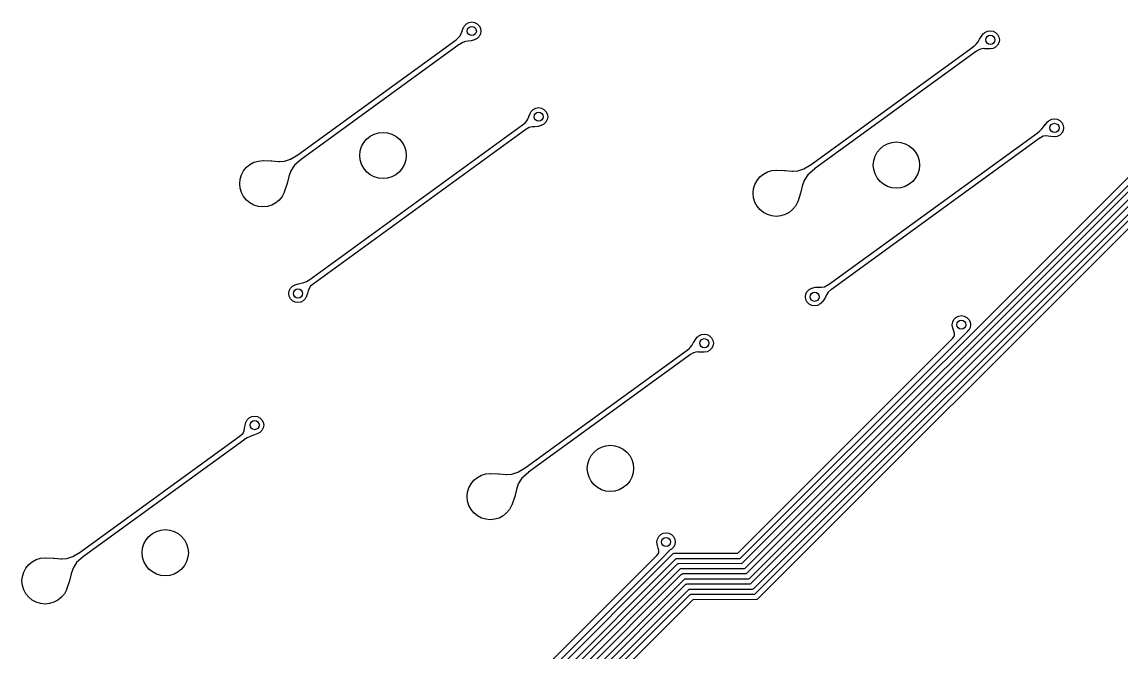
# Model space of a CAD drawing. Extents: x 95 to 380, y -206 to -92.
# Drawn here: x 266.77 to 315.06, y -178.07 to -150.38 of the extents above; entities that cross this region are included whole.
import ezdxf

# ---------------------------------------------------------------- set-up
doc = ezdxf.new("R2010")
doc.units = 0
doc.layers.add('BLACK', color=7, linetype='CONTINUOUS')

msp = doc.modelspace()

# ---------------------------------------------------------------- linework, layer by layer
at = {"layer": 'BLACK', "linetype": 'CONTINUOUS'}
for p, q in [((286.109268, -150.777224), (286.161102, -150.637939)), ((286.161102, -150.637939), (286.166821, -150.631789)), ((286.166821, -150.631789), (286.21127, -150.544554)), ((286.21127, -150.544554), (286.299763, -150.456061)), ((286.299763, -150.456061), (286.41127, -150.399245)), ((286.41127, -150.399245), (286.534877, -150.379668)), ((286.534877, -150.379668), (286.658484, -150.399245)), ((286.658484, -150.399245), (286.769991, -150.456061)), ((286.769991, -150.456061), (286.858484, -150.544554)), ((286.858484, -150.544554), (286.9153, -150.656061)), ((285.844842, -151.161656), (285.957409, -151.068842)), ((285.957409, -151.068842), (286.028011, -150.981704)), ((286.028011, -150.981704), (286.070982, -150.890266)), ((286.070982, -150.890266), (286.109093, -150.777708)), ((286.109093, -150.777708), (286.109207, -150.777388)), ((286.109207, -150.777388), (286.109268, -150.777224)), ((286.769991, -151.103275), (286.680885, -151.148676)), ((286.858484, -151.014782), (286.769991, -151.103275)), ((286.9153, -150.903275), (286.858484, -151.014782)), ((286.9153, -150.656061), (286.934877, -150.779668)), ((286.934877, -150.779668), (286.9153, -150.903275)), ((308.835711, -151.141006), (308.90621, -151.025776)), ((308.90621, -151.025776), (308.907296, -151.024283)), ((308.907296, -151.024283), (309.020599, -150.892225)), ((309.020599, -150.892225), (309.028585, -150.88818)), ((309.028585, -150.88818), (309.029841, -150.888591)), ((309.029841, -150.888591), (309.07653, -150.841903)), ((309.07653, -150.841903), (309.188037, -150.785087)), ((309.188037, -150.785087), (309.311644, -150.76551)), ((309.311644, -150.76551), (309.435251, -150.785087)), ((309.435251, -150.785087), (309.546758, -150.841903)), ((309.546758, -150.841903), (309.635251, -150.930396)), ((309.635251, -150.930396), (309.692067, -151.041903)), ((309.692067, -151.041903), (309.711644, -151.16551)), ((278.893669, -156.215253), (285.843835, -151.163416)), ((285.98567, -151.366422), (279.03728, -156.416968)), ((285.843835, -151.163416), (285.844842, -151.161656)), ((285.99248, -151.365419), (285.98567, -151.366422)), ((286.138563, -151.278058), (285.99248, -151.365419)), ((286.138565, -151.278057), (286.138563, -151.278058)), ((286.262143, -151.239795), (286.138565, -151.278057)), ((286.262148, -151.239794), (286.262143, -151.239795)), ((286.378385, -151.225811), (286.262148, -151.239794)), ((286.378725, -151.225765), (286.378385, -151.225811)), ((286.511375, -151.205851), (286.378725, -151.225765)), ((286.51322, -151.205419), (286.511375, -151.205851)), ((286.649943, -151.161443), (286.51322, -151.205419)), ((286.658484, -151.160091), (286.649943, -151.161443)), ((286.665904, -151.156309), (286.658484, -151.160091)), ((286.675894, -151.153097), (286.665904, -151.156309)), ((286.676763, -151.152779), (286.675894, -151.153097)), ((286.680885, -151.148676), (286.676763, -151.152779)), ((301.449876, -156.63776), (308.564515, -151.466399)), ((308.564515, -151.466399), (308.565705, -151.464269)), ((308.565705, -151.464269), (308.646037, -151.395267)), ((308.646037, -151.395267), (308.698067, -151.350577)), ((308.698067, -151.350577), (308.698068, -151.350575)), ((308.698068, -151.350575), (308.698071, -151.350573)), ((308.698071, -151.350573), (308.778401, -151.245142)), ((308.83381, -151.592713), (308.713724, -151.667766)), ((308.778401, -151.245142), (308.835478, -151.141407)), ((308.93716, -151.55722), (308.83381, -151.592713)), ((308.835478, -151.141407), (308.835711, -151.141006)), ((309.036551, -151.55134), (308.93716, -151.55722)), ((309.036552, -151.55134), (309.036551, -151.55134)), ((309.036555, -151.55134), (309.036552, -151.55134)), ((309.067645, -151.553458), (309.036555, -151.55134)), ((309.153873, -151.559334), (309.067645, -151.553458)), ((309.154211, -151.559352), (309.153873, -151.559334)), ((309.299511, -151.565035), (309.154211, -151.559352)), ((309.299944, -151.565044), (309.299511, -151.565035)), ((309.302376, -151.564042), (309.299944, -151.565044)), ((309.311644, -151.56551), (309.302376, -151.564042)), ((309.435251, -151.545933), (309.311644, -151.56551)), ((309.546758, -151.489117), (309.435251, -151.545933)), ((309.635251, -151.400624), (309.546758, -151.489117)), ((309.692067, -151.289117), (309.635251, -151.400624)), ((309.711644, -151.16551), (309.692067, -151.289117)), ((308.707076, -151.668878), (301.593473, -156.839486)), ((308.713724, -151.667766), (308.707076, -151.668878)), ((298.410922, -174.168167), (320.224687, -152.351086)), ((320.399603, -152.526329), (298.547739, -174.381514)), ((298.597323, -174.618172), (320.748343, -152.463744)), ((320.885126, -152.677125), (298.73414, -174.83152)), ((298.783712, -175.068166), (320.934752, -152.913743)), ((321.071532, -153.127127), (298.920529, -175.281513)), ((298.97011, -175.518165), (321.121146, -153.363748)), ((321.257925, -153.577132), (299.106927, -175.731513)), ((289.041402, -154.536637), (289.094517, -154.40103)), ((289.094517, -154.40103), (289.10055, -154.394758)), ((289.10055, -154.394758), (289.144803, -154.307908)), ((289.144803, -154.307908), (289.233296, -154.219415)), ((289.233296, -154.219415), (289.344803, -154.162599)), ((289.344803, -154.162599), (289.46841, -154.143022)), ((289.46841, -154.143022), (289.592017, -154.162599)), ((289.592017, -154.162599), (289.703524, -154.219415)), ((289.703524, -154.219415), (289.792017, -154.307908)), ((289.792017, -154.307908), (289.848833, -154.419415)), ((289.848833, -154.419415), (289.86841, -154.543022)), ((279.41899, -161.692652), (288.761653, -154.902188)), ((288.761653, -154.902188), (288.762454, -154.900815)), ((288.762454, -154.900815), (288.874832, -154.811297)), ((288.874832, -154.811297), (288.949652, -154.72929)), ((288.949652, -154.72929), (288.998421, -154.643743)), ((288.998421, -154.643743), (289.041402, -154.536637)), ((289.185551, -154.986829), (289.058561, -155.018887)), ((289.185561, -154.986827), (289.185551, -154.986829)), ((289.305396, -154.980615), (289.185561, -154.986827)), ((289.305949, -154.980573), (289.305396, -154.980615)), ((289.441811, -154.967052), (289.305949, -154.980573)), ((289.44406, -154.966603), (289.441811, -154.967052)), ((289.579027, -154.925502), (289.44406, -154.966603)), ((289.592017, -154.923445), (289.579027, -154.925502)), ((289.601277, -154.918726), (289.592017, -154.923445)), ((289.609177, -154.916321), (289.601277, -154.918726)), ((289.61022, -154.915948), (289.609177, -154.916321)), ((289.613881, -154.912304), (289.61022, -154.915948)), ((289.703524, -154.866629), (289.613881, -154.912304)), ((289.792017, -154.778136), (289.703524, -154.866629)), ((289.848833, -154.666629), (289.792017, -154.778136)), ((289.86841, -154.543022), (289.848833, -154.666629)), ((311.585152, -155.069193), (311.653074, -154.982234)), ((311.653074, -154.982234), (311.653081, -154.982239)), ((311.653081, -154.982239), (311.653091, -154.982212)), ((311.653091, -154.982212), (311.731752, -154.882026)), ((311.731752, -154.882026), (311.732326, -154.88135)), ((311.732326, -154.88135), (311.84463, -154.759485)), ((311.84463, -154.759485), (311.852755, -154.755726)), ((311.852755, -154.755726), (311.854144, -154.756235)), ((311.854144, -154.756235), (311.900597, -154.709783)), ((311.900597, -154.709783), (312.012104, -154.652967)), ((312.012104, -154.652967), (312.135711, -154.63339)), ((312.135711, -154.63339), (312.259318, -154.652967)), ((312.259318, -154.652967), (312.370825, -154.709783)), ((312.370825, -154.709783), (312.459318, -154.798276)), ((312.459318, -154.798276), (312.516134, -154.909783)), ((312.516134, -154.909783), (312.535711, -155.03339)), ((288.902801, -155.105692), (279.561598, -161.895095)), ((281.915472, -155.52721), (282.069433, -155.400857)), ((282.069433, -155.400857), (282.245086, -155.306968)), ((282.245086, -155.306968), (282.43568, -155.249152)), ((282.43568, -155.249152), (282.633892, -155.22963)), ((282.633892, -155.22963), (282.832104, -155.249152)), ((282.832104, -155.249152), (283.022698, -155.306968)), ((283.022698, -155.306968), (283.198351, -155.400857)), ((283.198351, -155.400857), (283.352312, -155.52721)), ((288.90977, -155.104776), (288.902801, -155.105692)), ((289.058561, -155.018887), (288.90977, -155.104776)), ((302.189493, -161.934966), (311.367005, -155.264465)), ((311.508005, -155.468077), (302.331557, -162.137805)), ((311.367005, -155.264465), (311.36779, -155.263116)), ((311.36779, -155.263116), (311.497428, -155.159495)), ((311.497428, -155.159495), (311.585152, -155.069193)), ((311.515095, -155.467212), (311.508005, -155.468077)), ((311.639213, -155.397092), (311.515095, -155.467212)), ((311.747058, -155.378532), (311.639213, -155.397092)), ((311.747062, -155.378531), (311.747058, -155.378532)), ((311.851287, -155.393701), (311.747062, -155.378531)), ((311.97287, -155.419489), (311.851287, -155.393701)), ((311.974309, -155.419702), (311.97287, -155.419489)), ((312.123047, -155.432316), (311.974309, -155.419702)), ((312.124012, -155.432358), (312.123047, -155.432316)), ((312.125451, -155.431765), (312.124012, -155.432358)), ((312.135711, -155.43339), (312.125451, -155.431765)), ((312.259318, -155.413813), (312.135711, -155.43339)), ((312.370825, -155.356997), (312.259318, -155.413813)), ((312.459318, -155.268504), (312.370825, -155.356997)), ((312.516134, -155.156997), (312.459318, -155.268504)), ((312.535711, -155.03339), (312.516134, -155.156997)), ((281.637414, -156.047418), (281.69523, -155.856824)), ((281.69523, -155.856824), (281.789119, -155.681171)), ((281.789119, -155.681171), (281.915472, -155.52721)), ((283.352312, -155.52721), (283.478665, -155.681171)), ((283.478665, -155.681171), (283.572554, -155.856824)), ((283.572554, -155.856824), (283.63037, -156.047418)), ((304.345317, -156.103678), (304.47167, -155.949717)), ((304.47167, -155.949717), (304.625631, -155.823364)), ((304.625631, -155.823364), (304.801284, -155.729475)), ((304.801284, -155.729475), (304.991878, -155.671659)), ((304.991878, -155.671659), (305.19009, -155.652137)), ((305.19009, -155.652137), (305.388302, -155.671659)), ((305.388302, -155.671659), (305.578896, -155.729475)), ((305.578896, -155.729475), (305.754549, -155.823364)), ((305.754549, -155.823364), (305.90851, -155.949717)), ((305.90851, -155.949717), (306.034863, -156.103678)), ((278.301755, -156.500299), (278.567178, -156.413986)), ((278.567178, -156.413986), (278.887557, -156.216241)), ((279.035699, -156.419834), (278.740085, -156.678682)), ((278.887557, -156.216241), (278.893669, -156.215253)), ((279.03728, -156.416968), (279.035699, -156.419834)), ((281.617892, -156.24563), (281.637414, -156.047418)), ((281.637414, -156.443842), (281.617892, -156.24563)), ((283.63037, -156.047418), (283.649892, -156.24563)), ((283.649892, -156.24563), (283.63037, -156.443842)), ((304.193612, -156.469925), (304.251428, -156.279331)), ((304.251428, -156.279331), (304.345317, -156.103678)), ((306.034863, -156.103678), (306.128752, -156.279331)), ((306.128752, -156.279331), (306.186568, -156.469925)), ((276.415795, -157.096816), (276.509684, -156.921163)), ((276.509684, -156.921163), (276.636037, -156.767202)), ((276.636037, -156.767202), (276.789998, -156.640849)), ((276.789998, -156.640849), (276.965651, -156.54696)), ((276.965651, -156.54696), (277.156245, -156.489144)), ((277.156245, -156.489144), (277.354457, -156.469622)), ((277.354457, -156.469622), (277.364922, -156.470652)), ((277.364922, -156.470652), (277.366156, -156.470143)), ((277.366156, -156.470143), (277.366647, -156.470153)), ((277.366647, -156.470153), (277.722256, -156.485638)), ((277.722256, -156.485638), (277.748804, -156.486794)), ((277.748804, -156.486794), (277.749236, -156.486821)), ((277.749236, -156.486821), (278.046905, -156.5108)), ((278.046905, -156.5108), (278.046908, -156.510799)), ((278.046908, -156.510799), (278.04691, -156.5108)), ((278.04691, -156.5108), (278.087659, -156.50912)), ((278.087659, -156.50912), (278.301755, -156.500299)), ((278.581307, -156.921236), (278.499298, -157.176992)), ((278.58131, -156.921229), (278.581307, -156.921236)), ((278.740082, -156.678686), (278.58131, -156.921229)), ((278.740085, -156.678682), (278.740082, -156.678686)), ((281.69523, -156.634436), (281.637414, -156.443842)), ((281.789119, -156.810089), (281.69523, -156.634436)), ((281.915472, -156.96405), (281.789119, -156.810089)), ((283.478665, -156.810089), (283.352312, -156.96405)), ((283.572554, -156.634436), (283.478665, -156.810089)), ((283.63037, -156.443842), (283.572554, -156.634436)), ((299.521849, -156.969467), (299.712443, -156.911651)), ((299.712443, -156.911651), (299.910655, -156.892129)), ((299.910655, -156.892129), (299.92112, -156.893159)), ((299.92112, -156.893159), (299.922354, -156.89265)), ((299.922354, -156.89265), (299.922845, -156.89266)), ((299.922845, -156.89266), (300.278454, -156.908145)), ((300.278454, -156.908145), (300.305002, -156.909301)), ((300.305002, -156.909301), (300.30543, -156.909327)), ((300.30543, -156.909327), (300.603104, -156.933308)), ((300.643855, -156.931628), (300.857954, -156.922808)), ((300.857954, -156.922808), (301.123377, -156.836494)), ((301.123377, -156.836494), (301.443754, -156.63875)), ((301.591897, -156.842343), (301.296283, -157.10119)), ((301.443754, -156.63875), (301.449876, -156.63776)), ((301.593473, -156.839486), (301.591897, -156.842343)), ((304.17409, -156.668137), (304.193612, -156.469925)), ((304.193612, -156.866349), (304.17409, -156.668137)), ((304.251428, -157.056943), (304.193612, -156.866349)), ((306.186568, -156.866349), (306.128752, -157.056943)), ((306.186568, -156.469925), (306.20609, -156.668137)), ((306.20609, -156.668137), (306.186568, -156.866349)), ((276.338457, -157.485622), (276.357979, -157.28741)), ((276.357979, -157.28741), (276.415795, -157.096816)), ((278.499296, -157.177001), (278.42606, -157.482029)), ((278.499298, -157.176992), (278.499296, -157.177001)), ((282.069433, -157.090403), (281.915472, -156.96405)), ((282.245086, -157.184292), (282.069433, -157.090403)), ((282.43568, -157.242108), (282.245086, -157.184292)), ((282.633892, -157.26163), (282.43568, -157.242108)), ((282.832104, -157.242108), (282.633892, -157.26163)), ((283.022698, -157.184292), (282.832104, -157.242108)), ((283.198351, -157.090403), (283.022698, -157.184292)), ((283.352312, -156.96405), (283.198351, -157.090403)), ((298.971993, -157.519323), (299.065882, -157.34367)), ((299.065882, -157.34367), (299.192235, -157.189709)), ((299.192235, -157.189709), (299.346196, -157.063356)), ((299.346196, -157.063356), (299.521849, -156.969467)), ((300.603104, -156.933308), (300.603107, -156.933307)), ((300.603107, -156.933307), (300.603109, -156.933308)), ((300.603109, -156.933308), (300.643855, -156.931628)), ((301.137505, -157.343743), (301.055496, -157.599499)), ((301.137508, -157.343736), (301.137505, -157.343743)), ((301.29628, -157.101194), (301.137508, -157.343736)), ((301.296283, -157.10119), (301.29628, -157.101194)), ((304.345317, -157.232596), (304.251428, -157.056943)), ((304.47167, -157.386557), (304.345317, -157.232596)), ((304.625631, -157.51291), (304.47167, -157.386557)), ((305.90851, -157.386557), (305.754549, -157.51291)), ((306.034863, -157.232596), (305.90851, -157.386557)), ((306.128752, -157.056943), (306.034863, -157.232596)), ((276.357979, -157.683834), (276.338457, -157.485622)), ((276.415795, -157.874428), (276.357979, -157.683834)), ((276.509684, -158.050081), (276.415795, -157.874428)), ((278.293119, -157.874428), (278.19923, -158.050081)), ((278.296483, -157.863336), (278.293119, -157.874428)), ((278.297127, -157.862602), (278.296483, -157.863336)), ((278.425764, -157.483053), (278.297127, -157.862602)), ((278.42606, -157.482029), (278.425764, -157.483053)), ((298.894655, -157.908129), (298.914177, -157.709917)), ((298.914177, -157.709917), (298.971993, -157.519323)), ((301.055494, -157.599508), (300.982258, -157.904536)), ((301.055496, -157.599499), (301.055494, -157.599508)), ((304.801284, -157.606799), (304.625631, -157.51291)), ((304.991878, -157.664615), (304.801284, -157.606799)), ((305.19009, -157.684137), (304.991878, -157.664615)), ((305.388302, -157.664615), (305.19009, -157.684137)), ((305.578896, -157.606799), (305.388302, -157.664615)), ((305.754549, -157.51291), (305.578896, -157.606799)), ((276.636037, -158.204042), (276.509684, -158.050081)), ((276.789998, -158.330395), (276.636037, -158.204042)), ((276.965651, -158.424284), (276.789998, -158.330395)), ((277.918916, -158.330395), (277.743263, -158.424284)), ((278.072877, -158.204042), (277.918916, -158.330395)), ((278.19923, -158.050081), (278.072877, -158.204042)), ((298.914177, -158.106341), (298.894655, -157.908129)), ((298.971993, -158.296935), (298.914177, -158.106341)), ((299.065882, -158.472588), (298.971993, -158.296935)), ((300.849317, -158.296935), (300.755428, -158.472588)), ((300.852681, -158.285843), (300.849317, -158.296935)), ((300.853325, -158.285109), (300.852681, -158.285843)), ((300.981962, -157.90556), (300.853325, -158.285109)), ((300.982258, -157.904536), (300.981962, -157.90556)), ((277.156245, -158.4821), (276.965651, -158.424284)), ((277.354457, -158.501622), (277.156245, -158.4821)), ((277.552669, -158.4821), (277.354457, -158.501622)), ((277.743263, -158.424284), (277.552669, -158.4821)), ((299.192235, -158.626549), (299.065882, -158.472588)), ((299.346196, -158.752902), (299.192235, -158.626549)), ((299.521849, -158.846791), (299.346196, -158.752902)), ((299.712443, -158.904607), (299.521849, -158.846791)), ((300.299461, -158.846791), (300.108867, -158.904607)), ((300.475114, -158.752902), (300.299461, -158.846791)), ((300.629075, -158.626549), (300.475114, -158.752902)), ((300.755428, -158.472588), (300.629075, -158.626549)), ((299.910655, -158.924129), (299.712443, -158.904607)), ((300.108867, -158.904607), (299.910655, -158.924129)), ((279.270449, -161.782912), (279.412324, -161.693784)), ((279.412324, -161.693784), (279.41899, -161.692652)), ((278.495379, -162.311574), (278.514956, -162.187967)), ((278.514956, -162.187967), (278.571772, -162.07646)), ((278.571772, -162.07646), (278.660265, -161.987967)), ((278.660265, -161.987967), (278.748622, -161.942946)), ((278.748622, -161.942946), (278.753387, -161.938205)), ((278.753387, -161.938205), (278.753982, -161.937979)), ((278.753982, -161.937979), (278.767676, -161.933237)), ((278.767676, -161.933237), (278.771772, -161.931151)), ((278.771772, -161.931151), (278.775332, -161.930587)), ((278.775332, -161.930587), (278.912807, -161.882991)), ((278.912807, -161.882991), (278.914075, -161.882631)), ((278.914075, -161.882631), (278.919009, -161.881525)), ((278.919009, -161.881525), (279.041649, -161.854031)), ((279.041649, -161.854031), (279.04165, -161.854037)), ((279.04165, -161.854037), (279.041672, -161.854025)), ((279.041672, -161.854025), (279.15223, -161.829505)), ((279.15223, -161.829505), (279.270449, -161.782912)), ((279.349806, -162.187801), (279.319131, -162.30752)), ((279.349816, -162.18777), (279.349806, -162.187801)), ((279.383929, -162.088471), (279.349816, -162.18777)), ((279.38393, -162.088468), (279.383929, -162.088471)), ((279.447968, -161.994474), (279.38393, -162.088468)), ((279.5604, -161.897252), (279.447968, -161.994474)), ((279.561598, -161.895095), (279.5604, -161.897252)), ((301.215369, -162.332624), (301.272185, -162.221117)), ((301.272185, -162.221117), (301.360678, -162.132624)), ((301.360678, -162.132624), (301.451225, -162.086487)), ((301.451225, -162.086487), (301.45411, -162.083617)), ((301.45411, -162.083617), (301.455429, -162.083164)), ((301.455429, -162.083164), (301.460499, -162.081762)), ((301.460499, -162.081762), (301.472185, -162.075808)), ((301.472185, -162.075808), (301.495241, -162.072156)), ((301.495241, -162.072156), (301.625104, -162.036251)), ((301.625104, -162.036251), (301.628003, -162.035831)), ((301.628003, -162.035831), (301.769335, -162.033338)), ((301.769335, -162.033338), (301.770179, -162.033355)), ((301.770179, -162.033355), (301.895942, -162.040629)), ((301.895942, -162.040629), (301.895946, -162.040629)), ((301.895946, -162.040629), (302.028626, -162.019282)), ((302.028626, -162.019282), (302.028627, -162.019281)), ((302.028627, -162.019281), (302.02863, -162.019281)), ((302.02863, -162.019281), (302.182338, -161.935722)), ((302.182338, -161.935722), (302.189493, -161.934966)), ((302.330287, -162.140112), (302.198168, -162.256119)), ((302.331557, -162.137805), (302.330287, -162.140112)), ((278.514956, -162.435181), (278.495379, -162.311574)), ((278.571772, -162.546688), (278.514956, -162.435181)), ((278.660265, -162.635181), (278.571772, -162.546688)), ((278.771772, -162.691997), (278.660265, -162.635181)), ((278.895379, -162.711574), (278.771772, -162.691997)), ((279.018986, -162.691997), (278.895379, -162.711574)), ((279.130493, -162.635181), (279.018986, -162.691997)), ((279.218986, -162.546688), (279.130493, -162.635181)), ((279.263764, -162.458806), (279.218986, -162.546688)), ((279.268977, -162.452924), (279.263764, -162.458806)), ((279.273631, -162.43944), (279.268977, -162.452924)), ((279.275802, -162.435181), (279.273631, -162.43944)), ((279.276395, -162.431435), (279.275802, -162.435181)), ((279.318857, -162.308434), (279.276395, -162.431435)), ((279.319131, -162.30752), (279.318857, -162.308434)), ((301.195792, -162.456231), (301.215369, -162.332624)), ((301.215369, -162.579838), (301.195792, -162.456231)), ((301.272185, -162.691345), (301.215369, -162.579838)), ((301.360678, -162.779838), (301.272185, -162.691345)), ((301.914961, -162.695782), (301.886822, -162.729316)), ((301.919399, -162.691345), (301.914961, -162.695782)), ((301.920502, -162.689179), (301.919399, -162.691345)), ((301.999473, -162.595071), (301.920502, -162.689179)), ((302.000701, -162.593297), (301.999473, -162.595071)), ((302.067829, -162.47427), (302.000701, -162.593297)), ((302.068149, -162.473662), (302.067829, -162.47427)), ((302.121032, -162.365507), (302.068149, -162.473662)), ((302.198168, -162.256119), (302.121032, -162.365507)), ((301.472185, -162.836654), (301.360678, -162.779838)), ((301.595792, -162.856231), (301.472185, -162.836654)), ((301.719399, -162.836654), (301.595792, -162.856231)), ((301.830906, -162.779838), (301.719399, -162.836654)), ((301.877672, -162.733071), (301.830906, -162.779838)), ((301.878878, -162.733451), (301.877672, -162.733071)), ((301.886822, -162.729316), (301.878878, -162.733451)), ((307.642283, -163.684888), (307.66186, -163.561281)), ((307.644296, -163.697603), (307.642283, -163.684888)), ((307.66186, -163.561281), (307.718676, -163.449774)), ((307.718676, -163.449774), (307.807169, -163.361281)), ((307.807169, -163.361281), (307.918676, -163.304465)), ((307.918676, -163.304465), (308.042283, -163.284888)), ((308.042283, -163.284888), (308.16589, -163.304465)), ((308.16589, -163.304465), (308.277397, -163.361281)), ((308.277397, -163.361281), (308.36589, -163.449774)), ((308.36589, -163.449774), (308.422706, -163.561281)), ((308.422706, -163.561281), (308.442283, -163.684888)), ((308.442283, -163.684888), (308.422706, -163.808495)), ((296.5127, -164.172692), (296.624207, -164.115876)), ((296.624207, -164.115876), (296.747814, -164.096299)), ((296.747814, -164.096299), (296.871421, -164.115876)), ((296.871421, -164.115876), (296.982928, -164.172692)), ((307.644146, -163.698185), (307.644296, -163.697603)), ((307.664011, -163.839932), (307.644146, -163.698185)), ((307.66379, -164.27305), (307.737535, -164.16673)), ((307.664607, -163.842321), (307.664011, -163.839932)), ((307.708621, -163.962841), (307.664607, -163.842321)), ((307.743703, -164.066009), (307.708621, -163.962841)), ((307.737535, -164.16673), (307.743703, -164.066009)), ((308.316523, -163.975632), (307.842923, -164.449232)), ((308.31995, -163.967388), (308.316523, -163.975632)), ((308.36589, -163.920002), (308.319528, -163.966363)), ((308.319528, -163.966363), (308.31995, -163.967388)), ((308.422706, -163.808495), (308.36589, -163.920002)), ((296.134245, -164.681368), (296.214575, -164.575936)), ((296.214575, -164.575936), (296.271642, -164.472211)), ((296.271642, -164.472211), (296.271891, -164.471783)), ((296.271891, -164.471783), (296.342381, -164.356566)), ((296.342381, -164.356566), (296.343466, -164.355072)), ((296.343466, -164.355072), (296.45677, -164.223014)), ((296.45677, -164.223014), (296.464755, -164.218969)), ((296.464755, -164.218969), (296.466011, -164.21938)), ((296.466011, -164.21938), (296.5127, -164.172692)), ((296.982928, -164.172692), (297.071421, -164.261185)), ((297.071421, -164.261185), (297.128237, -164.372692)), ((297.128237, -164.619906), (297.071421, -164.731413)), ((297.128237, -164.372692), (297.147814, -164.496299)), ((297.147814, -164.496299), (297.128237, -164.619906)), ((298.224518, -173.718162), (307.662629, -164.276763)), ((307.83848, -164.451072), (298.361346, -173.931509)), ((307.662629, -164.276763), (307.66379, -164.27305)), ((307.842923, -164.449232), (307.83848, -164.451072)), ((288.886048, -169.968549), (296.000689, -164.797196)), ((296.14325, -164.999674), (289.029643, -170.170276)), ((296.000689, -164.797196), (296.00188, -164.795064)), ((296.00188, -164.795064), (296.080335, -164.727674)), ((296.080335, -164.727674), (296.134241, -164.681372)), ((296.134241, -164.681372), (296.134242, -164.68137)), ((296.134242, -164.68137), (296.134245, -164.681368)), ((296.149899, -164.998562), (296.14325, -164.999674)), ((296.269983, -164.923509), (296.149899, -164.998562)), ((296.37333, -164.888015), (296.269983, -164.923509)), ((296.373333, -164.888014), (296.37333, -164.888015)), ((296.472723, -164.882132), (296.373333, -164.888014)), ((296.472724, -164.882132), (296.472723, -164.882132)), ((296.472727, -164.882132), (296.472724, -164.882132)), ((296.50245, -164.884157), (296.472727, -164.882132)), ((296.590044, -164.890124), (296.50245, -164.884157)), ((296.590382, -164.890142), (296.590044, -164.890124)), ((296.735681, -164.895824), (296.590382, -164.890142)), ((296.736114, -164.895833), (296.735681, -164.895824)), ((296.738546, -164.894831), (296.736114, -164.895833)), ((296.747814, -164.896299), (296.738546, -164.894831)), ((296.871421, -164.876722), (296.747814, -164.896299)), ((296.982928, -164.819906), (296.871421, -164.876722)), ((297.071421, -164.731413), (296.982928, -164.819906)), ((276.572613, -168.104489), (276.608321, -167.986612)), ((276.608321, -167.986612), (276.610452, -167.973159)), ((276.610452, -167.973159), (276.615247, -167.963746)), ((276.615247, -167.963746), (276.617587, -167.956025)), ((276.617587, -167.956025), (276.621797, -167.950891)), ((276.621797, -167.950891), (276.667268, -167.861652)), ((276.667268, -167.861652), (276.755761, -167.773159)), ((276.755761, -167.773159), (276.867268, -167.716343)), ((276.867268, -167.716343), (276.990875, -167.696766)), ((276.990875, -167.696766), (277.114482, -167.716343)), ((277.114482, -167.716343), (277.225989, -167.773159)), ((277.225989, -167.773159), (277.314482, -167.861652)), ((277.314482, -167.861652), (277.371298, -167.973159)), ((277.371298, -167.973159), (277.390875, -168.096766)), ((276.377502, -168.545943), (276.48635, -168.444477)), ((276.48635, -168.444477), (276.537279, -168.34253)), ((276.537279, -168.34253), (276.555136, -168.233914)), ((276.555136, -168.233914), (276.572218, -168.106311)), ((276.572218, -168.106311), (276.572613, -168.104489)), ((277.132724, -168.470594), (276.983301, -168.527528)), ((277.133009, -168.470481), (277.132724, -168.470594)), ((277.138635, -168.464882), (277.133009, -168.470481)), ((277.225989, -168.420373), (277.138635, -168.464882)), ((277.314482, -168.33188), (277.225989, -168.420373)), ((277.371298, -168.220373), (277.314482, -168.33188)), ((277.390875, -168.096766), (277.371298, -168.220373)), ((269.327542, -173.672038), (276.376008, -168.548751)), ((276.519933, -168.750238), (269.471156, -173.873752)), ((276.376008, -168.548751), (276.377502, -168.545943)), ((276.526237, -168.748968), (276.519933, -168.750238)), ((276.658718, -168.65997), (276.526237, -168.748968)), ((276.766393, -168.603942), (276.658718, -168.65997)), ((276.766401, -168.603938), (276.766393, -168.603942)), ((276.865879, -168.566652), (276.766401, -168.603938)), ((276.982833, -168.527695), (276.865879, -168.566652)), ((276.983301, -168.527528), (276.982833, -168.527695)), ((292.428048, -169.002449), (292.62626, -168.982927)), ((292.62626, -168.982927), (292.824472, -169.002449)), ((291.687598, -169.610121), (291.781487, -169.434468)), ((291.781487, -169.434468), (291.90784, -169.280507)), ((291.90784, -169.280507), (292.061801, -169.154154)), ((292.061801, -169.154154), (292.237454, -169.060265)), ((292.237454, -169.060265), (292.428048, -169.002449)), ((292.824472, -169.002449), (293.015066, -169.060265)), ((293.015066, -169.060265), (293.190719, -169.154154)), ((293.190719, -169.154154), (293.34468, -169.280507)), ((293.34468, -169.280507), (293.471033, -169.434468)), ((293.471033, -169.434468), (293.564922, -169.610121)), ((291.61026, -169.998927), (291.629782, -169.800715)), ((291.629782, -169.800715), (291.687598, -169.610121)), ((293.564922, -169.610121), (293.622738, -169.800715)), ((293.622738, -169.800715), (293.64226, -169.998927)), ((286.628405, -170.520499), (286.782366, -170.394146)), ((286.782366, -170.394146), (286.958019, -170.300257)), ((286.958019, -170.300257), (287.148613, -170.242441)), ((287.148613, -170.242441), (287.346825, -170.222919)), ((287.346825, -170.222919), (287.35729, -170.223949)), ((287.35729, -170.223949), (287.358524, -170.22344)), ((287.358524, -170.22344), (287.359015, -170.22345)), ((287.359015, -170.22345), (287.714624, -170.238935)), ((287.714624, -170.238935), (287.741172, -170.240091)), ((287.741172, -170.240091), (287.741604, -170.240118)), ((287.741604, -170.240118), (288.039274, -170.264097)), ((288.039274, -170.264097), (288.039277, -170.264096)), ((288.039277, -170.264096), (288.039279, -170.264097)), ((288.039279, -170.264097), (288.080028, -170.262417)), ((288.080028, -170.262417), (288.294124, -170.253596)), ((288.294124, -170.253596), (288.559547, -170.167283)), ((288.559547, -170.167283), (288.879924, -169.969539)), ((288.73245, -170.431984), (288.573678, -170.674526)), ((288.732453, -170.43198), (288.73245, -170.431984)), ((289.028067, -170.173133), (288.732453, -170.43198)), ((288.879924, -169.969539), (288.886048, -169.968549)), ((289.029643, -170.170276), (289.028067, -170.173133)), ((291.629782, -170.197139), (291.61026, -169.998927)), ((291.687598, -170.387733), (291.629782, -170.197139)), ((291.781487, -170.563386), (291.687598, -170.387733)), ((293.564922, -170.387733), (293.471033, -170.563386)), ((293.622738, -170.197139), (293.564922, -170.387733)), ((293.64226, -169.998927), (293.622738, -170.197139)), ((286.350347, -171.040707), (286.408163, -170.850113)), ((286.408163, -170.850113), (286.502052, -170.67446)), ((286.502052, -170.67446), (286.628405, -170.520499)), ((288.573675, -170.674533), (288.491666, -170.930289)), ((288.573678, -170.674526), (288.573675, -170.674533)), ((291.90784, -170.717347), (291.781487, -170.563386)), ((292.061801, -170.8437), (291.90784, -170.717347)), ((292.237454, -170.937589), (292.061801, -170.8437)), ((293.190719, -170.8437), (293.015066, -170.937589)), ((293.34468, -170.717347), (293.190719, -170.8437)), ((293.471033, -170.563386), (293.34468, -170.717347)), ((286.330825, -171.238919), (286.350347, -171.040707)), ((286.350347, -171.437131), (286.330825, -171.238919)), ((288.418132, -171.23635), (288.289495, -171.615899)), ((288.418428, -171.235326), (288.418132, -171.23635)), ((288.491664, -170.930298), (288.418428, -171.235326)), ((288.491666, -170.930289), (288.491664, -170.930298)), ((292.428048, -170.995405), (292.237454, -170.937589)), ((292.62626, -171.014927), (292.428048, -170.995405)), ((292.824472, -170.995405), (292.62626, -171.014927)), ((293.015066, -170.937589), (292.824472, -170.995405)), ((286.408163, -171.627725), (286.350347, -171.437131)), ((286.502052, -171.803378), (286.408163, -171.627725)), ((286.628405, -171.957339), (286.502052, -171.803378)), ((288.191598, -171.803378), (288.065245, -171.957339)), ((288.285487, -171.627725), (288.191598, -171.803378)), ((288.288851, -171.616633), (288.285487, -171.627725)), ((288.289495, -171.615899), (288.288851, -171.616633)), ((286.782366, -172.083692), (286.628405, -171.957339)), ((286.958019, -172.177581), (286.782366, -172.083692)), ((287.148613, -172.235397), (286.958019, -172.177581)), ((287.346825, -172.254919), (287.148613, -172.235397)), ((287.545037, -172.235397), (287.346825, -172.254919)), ((287.735631, -172.177581), (287.545037, -172.235397)), ((287.911284, -172.083692), (287.735631, -172.177581)), ((288.065245, -171.957339), (287.911284, -172.083692)), ((272.349346, -172.983994), (272.503307, -172.857641)), ((272.503307, -172.857641), (272.67896, -172.763752)), ((272.67896, -172.763752), (272.869554, -172.705936)), ((272.869554, -172.705936), (273.067766, -172.686414)), ((273.067766, -172.686414), (273.265978, -172.705936)), ((273.265978, -172.705936), (273.456572, -172.763752)), ((273.456572, -172.763752), (273.632225, -172.857641)), ((273.632225, -172.857641), (273.786186, -172.983994)), ((294.834404, -172.90545), (294.945911, -172.848634)), ((294.945911, -172.848634), (295.069518, -172.829057)), ((295.069518, -172.829057), (295.193125, -172.848634)), ((295.193125, -172.848634), (295.304632, -172.90545)), ((272.071288, -173.504202), (272.129104, -173.313608)), ((272.129104, -173.313608), (272.222993, -173.137955)), ((272.222993, -173.137955), (272.349346, -172.983994)), ((273.786186, -172.983994), (273.912539, -173.137955)), ((273.912539, -173.137955), (274.006428, -173.313608)), ((274.006428, -173.313608), (274.064244, -173.504202)), ((294.669518, -173.229057), (294.689095, -173.10545)), ((294.671455, -173.241291), (294.669518, -173.229057)), ((294.671204, -173.242218), (294.671455, -173.241291)), ((294.689133, -173.382127), (294.671204, -173.242218)), ((294.689095, -173.10545), (294.745911, -172.993943)), ((294.745911, -172.993943), (294.834404, -172.90545)), ((295.304632, -172.90545), (295.393125, -172.993943)), ((295.393125, -172.993943), (295.449941, -173.10545)), ((295.449941, -173.10545), (295.469518, -173.229057)), ((295.469518, -173.229057), (295.449941, -173.352664)), ((269.001053, -173.870771), (269.321432, -173.673026)), ((269.321432, -173.673026), (269.327542, -173.672038)), ((272.051766, -173.702414), (272.071288, -173.504202)), ((272.071288, -173.900626), (272.051766, -173.702414)), ((274.064244, -173.504202), (274.083766, -173.702414)), ((274.083766, -173.702414), (274.064244, -173.900626)), ((281.983481, -186.504796), (294.67205, -173.812966)), ((282.13955, -186.98512), (295.366555, -173.75474)), ((294.67205, -173.812966), (294.67321, -173.809329)), ((294.67321, -173.809329), (294.747577, -173.704564)), ((294.689621, -173.384289), (294.689133, -173.382127)), ((294.72871, -173.503321), (294.689621, -173.384289)), ((294.758063, -173.605154), (294.72871, -173.503321)), ((294.747577, -173.704564), (294.758063, -173.605154)), ((295.225321, -173.612423), (294.852197, -173.985544)), ((295.255079, -173.582664), (295.225321, -173.612423)), ((295.255084, -173.58266), (295.255079, -173.582664)), ((295.314676, -173.548254), (295.255084, -173.58266)), ((295.317008, -173.546485), (295.314676, -173.548254)), ((295.343926, -173.520151), (295.317008, -173.546485)), ((295.343996, -173.520082), (295.343926, -173.520151)), ((295.347444, -173.511817), (295.343996, -173.520082)), ((295.393125, -173.464171), (295.346871, -173.510424)), ((295.346871, -173.510424), (295.347444, -173.511817)), ((295.366555, -173.75474), (295.385497, -173.739195)), ((295.385497, -173.739195), (295.385498, -173.739194)), ((295.385498, -173.739194), (295.424872, -173.722885)), ((295.449941, -173.352664), (295.393125, -173.464171)), ((295.424872, -173.722885), (295.430557, -173.72053)), ((295.430557, -173.72053), (295.430558, -173.72053)), ((295.430558, -173.72053), (298.224518, -173.718162)), ((266.943558, -174.377947), (267.069911, -174.223986)), ((267.069911, -174.223986), (267.223872, -174.097633)), ((267.223872, -174.097633), (267.399525, -174.003744)), ((267.399525, -174.003744), (267.590119, -173.945928)), ((267.590119, -173.945928), (267.788331, -173.926406)), ((267.788331, -173.926406), (267.798796, -173.927436)), ((267.798796, -173.927436), (267.80003, -173.926927)), ((267.80003, -173.926927), (267.800521, -173.926937)), ((267.800521, -173.926937), (268.15613, -173.942422)), ((268.15613, -173.942422), (268.182678, -173.943578)), ((268.182678, -173.943578), (268.18311, -173.943605)), ((268.18311, -173.943605), (268.48078, -173.967584)), ((268.48078, -173.967584), (268.480783, -173.967583)), ((268.480783, -173.967583), (268.480785, -173.967584)), ((268.480785, -173.967584), (268.521531, -173.965904)), ((268.521531, -173.965904), (268.73563, -173.957084)), ((268.73563, -173.957084), (269.001053, -173.870771)), ((269.173956, -174.135471), (269.015185, -174.378013)), ((269.173959, -174.135467), (269.173956, -174.135471)), ((269.469574, -173.876619), (269.173959, -174.135467)), ((269.471156, -173.873752), (269.469574, -173.876619)), ((272.129104, -174.09122), (272.071288, -173.900626)), ((272.222993, -174.266873), (272.129104, -174.09122)), ((272.349346, -174.420834), (272.222993, -174.266873)), ((273.912539, -174.266873), (273.786186, -174.420834)), ((274.006428, -174.09122), (273.912539, -174.266873)), ((274.064244, -173.900626), (274.006428, -174.09122)), ((294.847821, -173.987356), (282.12027, -186.718177)), ((295.503379, -173.968086), (282.27634, -187.1985)), ((282.325945, -187.435127), (295.552943, -174.204746)), ((294.852197, -173.985544), (294.847821, -173.987356)), ((298.297344, -173.965719), (295.503379, -173.968086)), ((295.552943, -174.204746), (295.571885, -174.189201)), ((295.571885, -174.189201), (295.571886, -174.1892)), ((295.571886, -174.1892), (295.598281, -174.178267)), ((295.598281, -174.178267), (295.616945, -174.170536)), ((295.616945, -174.170536), (295.616946, -174.170536)), ((295.616946, -174.170536), (298.410922, -174.168167)), ((298.297345, -173.965719), (298.297344, -173.965719)), ((298.318191, -173.957084), (298.297345, -173.965719)), ((298.342404, -173.947055), (298.318191, -173.957084)), ((298.342409, -173.947049), (298.342404, -173.947055)), ((298.361346, -173.931509), (298.342409, -173.947049)), ((266.772331, -174.942406), (266.791853, -174.744194)), ((266.791853, -174.744194), (266.849669, -174.5536)), ((266.849669, -174.5536), (266.943558, -174.377947)), ((268.93317, -174.633783), (268.859934, -174.938813)), ((268.933171, -174.633778), (268.93317, -174.633783)), ((269.015183, -174.378018), (268.933171, -174.633778)), ((269.015185, -174.378013), (269.015183, -174.378018)), ((272.503307, -174.547187), (272.349346, -174.420834)), ((272.67896, -174.641076), (272.503307, -174.547187)), ((272.869554, -174.698892), (272.67896, -174.641076)), ((273.067766, -174.718414), (272.869554, -174.698892)), ((273.265978, -174.698892), (273.067766, -174.718414)), ((273.456572, -174.641076), (273.265978, -174.698892)), ((273.632225, -174.547187), (273.456572, -174.641076)), ((273.786186, -174.420834), (273.632225, -174.547187)), ((295.689767, -174.418092), (282.462734, -187.648509)), ((282.51234, -187.885121), (295.739338, -174.654736)), ((298.483737, -174.415724), (295.689767, -174.418092)), ((295.739338, -174.654736), (295.75828, -174.639191)), ((295.75828, -174.639191), (295.80334, -174.620527)), ((295.80334, -174.620527), (298.597323, -174.618172)), ((298.483738, -174.415724), (298.483737, -174.415724)), ((298.496935, -174.410257), (298.483738, -174.415724)), ((298.528797, -174.39706), (298.496935, -174.410257)), ((298.528802, -174.397054), (298.528797, -174.39706)), ((298.547739, -174.381514), (298.528802, -174.397054)), ((266.791853, -175.140618), (266.772331, -174.942406)), ((266.849669, -175.331212), (266.791853, -175.140618)), ((268.859638, -174.939837), (268.731001, -175.319386)), ((268.859934, -174.938813), (268.859638, -174.939837)), ((295.876161, -174.868084), (282.649129, -188.098503)), ((282.698735, -188.335126), (295.925736, -175.104748)), ((298.670138, -174.86573), (295.876161, -174.868084)), ((295.925736, -175.104748), (295.944678, -175.089203)), ((295.944678, -175.089203), (295.944679, -175.089202)), ((295.944679, -175.089202), (295.971074, -175.078269)), ((295.971074, -175.078269), (295.989738, -175.070538)), ((295.989738, -175.070538), (295.989739, -175.070538)), ((295.989739, -175.070538), (298.783712, -175.068166)), ((298.670139, -174.86573), (298.670138, -174.86573)), ((298.683336, -174.860263), (298.670139, -174.86573)), ((298.715198, -174.847066), (298.683336, -174.860263)), ((298.715205, -174.847059), (298.715198, -174.847066)), ((298.73414, -174.83152), (298.715205, -174.847059)), ((266.943558, -175.506865), (266.849669, -175.331212)), ((267.069911, -175.660826), (266.943558, -175.506865)), ((267.223872, -175.787179), (267.069911, -175.660826)), ((268.506751, -175.660826), (268.35279, -175.787179)), ((268.633104, -175.506865), (268.506751, -175.660826)), ((268.726993, -175.331212), (268.633104, -175.506865)), ((268.730357, -175.32012), (268.726993, -175.331212)), ((268.731001, -175.319386), (268.730357, -175.32012)), ((296.06256, -175.318094), (282.835524, -188.548508)), ((282.885132, -188.78512), (296.112134, -175.55474)), ((298.856527, -175.315723), (296.06256, -175.318094)), ((296.112134, -175.55474), (296.13107, -175.539199)), ((296.13107, -175.539199), (296.131076, -175.539194)), ((296.131076, -175.539194), (296.162937, -175.525996)), ((296.162937, -175.525996), (296.176135, -175.52053)), ((296.176135, -175.52053), (296.176136, -175.52053)), ((296.176136, -175.52053), (298.97011, -175.518165)), ((298.856528, -175.315723), (298.856527, -175.315723)), ((298.879962, -175.306016), (298.856528, -175.315723)), ((298.901587, -175.297059), (298.879962, -175.306016)), ((298.901592, -175.297053), (298.901587, -175.297059)), ((298.920529, -175.281513), (298.901592, -175.297053)), ((299.087985, -175.747059), (299.056123, -175.760256)), ((299.08799, -175.747053), (299.087985, -175.747059)), ((299.106927, -175.731513), (299.08799, -175.747053)), ((267.399525, -175.881068), (267.223872, -175.787179)), ((267.590119, -175.938884), (267.399525, -175.881068)), ((267.788331, -175.958406), (267.590119, -175.938884)), ((267.986543, -175.938884), (267.788331, -175.958406)), ((268.177137, -175.881068), (267.986543, -175.938884)), ((268.35279, -175.787179), (268.177137, -175.881068)), ((296.248956, -175.768087), (283.021921, -188.998501)), ((299.042925, -175.765723), (296.248956, -175.768087)), ((299.042926, -175.765723), (299.042925, -175.765723)), ((299.056123, -175.760256), (299.042926, -175.765723))]:
    msp.add_line(p, q, dxfattribs=at)
at = {"layer": 'BLACK'}
for centre in [(286.534877, -150.779668), (309.311644, -151.16551), (289.46841, -154.543022), (312.135711, -155.03339), (278.895379, -162.311574), (301.595792, -162.456231), (308.042283, -163.684888), (296.747814, -164.496299), (276.990875, -168.096766), (295.069518, -173.229057)]:
    msp.add_circle(centre, 0.2, dxfattribs=at)

doc.saveas('drawing.dxf')
